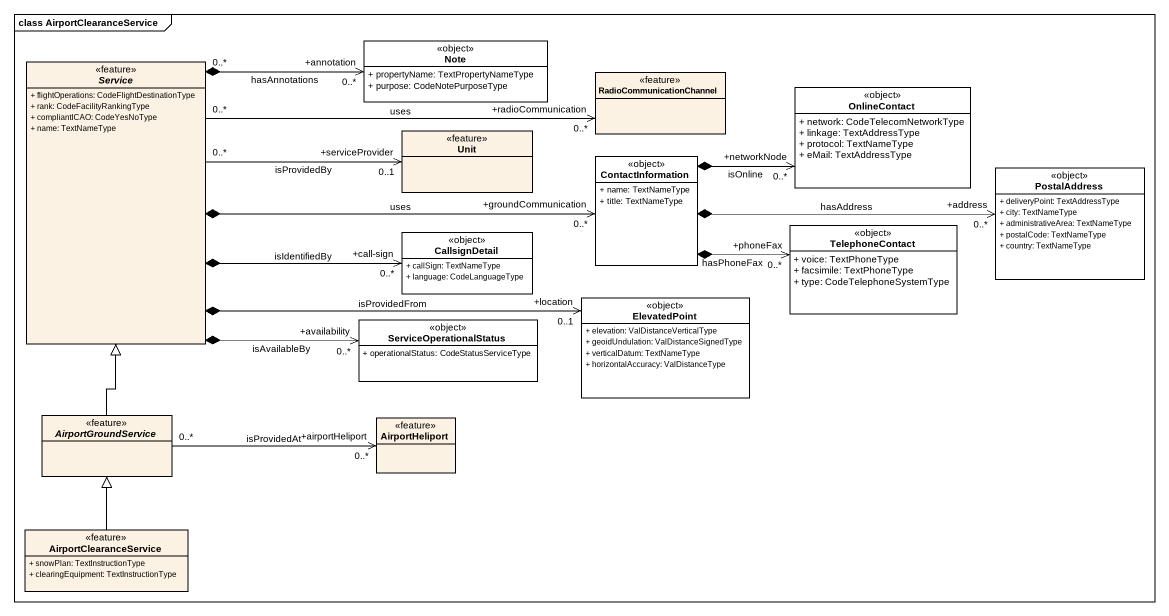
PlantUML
@startuml
mainframe class AirportClearanceService
hide circle
hide empty members
skinparam classAttributeIconSize 0
class "Note" as Note_ <<object>> #FFFFFF {
  + propertyName: TextPropertyNameType
  + purpose: CodeNotePurposeType
}
abstract class Service <<feature>> {
  + flightOperations: CodeFlightDestinationType
  + rank: CodeFacilityRankingType
  + compliantICAO: CodeYesNoType
  + name: TextNameType
}
class RadioCommunicationChannel <<feature>>
class OnlineContact <<object>> #FFFFFF {
  + network: CodeTelecomNetworkType
  + linkage: TextAddressType
  + protocol: TextNameType
  + eMail: TextAddressType
}
class Unit <<feature>>
class ContactInformation <<object>> #FFFFFF {
  + name: TextNameType
  + title: TextNameType
}
class PostalAddress <<object>> #FFFFFF {
  + deliveryPoint: TextAddressType
  + city: TextNameType
  + administrativeArea: TextNameType
  + postalCode: TextNameType
  + country: TextNameType
}
class CallsignDetail <<object>> #FFFFFF {
  + callSign: TextNameType
  + language: CodeLanguageType
}
class TelephoneContact <<object>> #FFFFFF {
  + voice: TextPhoneType
  + facsimile: TextPhoneType
  + type: CodeTelephoneSystemType
}
class ServiceOperationalStatus <<object>> #FFFFFF {
  + operationalStatus: CodeStatusServiceType
}
class ElevatedPoint <<object>> #FFFFFF {
  + elevation: ValDistanceVerticalType
  + geoidUndulation: ValDistanceSignedType
  + verticalDatum: TextNameType
  + horizontalAccuracy: ValDistanceType
}
abstract class AirportGroundService <<feature>>
class AirportHeliport <<feature>>
class AirportClearanceService <<feature>> {
  + snowPlan: TextInstructionType
  + clearingEquipment: TextInstructionType
}
Service "0..*" *-right-> "+annotation\n0..*" Note_ : hasAnnotations
Service "0..*" -right-> "+radioCommunication\n0..*" RadioCommunicationChannel : uses
Service "0..*" -right-> "+serviceProvider\n0..1" Unit : isProvidedBy
Service *-right-> "+groundCommunication\n0..*" ContactInformation : uses
Service *-right-> "+call-sign\n0..*" CallsignDetail : isIdentifiedBy
Service *-right-> "+availability\n0..*" ServiceOperationalStatus : isAvailableBy
Service *-right-> "+location\n0..1" ElevatedPoint : isProvidedFrom
ContactInformation *-right-> "+networkNode\n0..*" OnlineContact : isOnline
ContactInformation *-right-> "+address\n0..*" PostalAddress : hasAddress
ContactInformation *-right-> "+phoneFax\n0..*" TelephoneContact : hasPhoneFax
AirportGroundService -up-|> Service
AirportGroundService "0..*" -right-> "+airportHeliport\n0..*" AirportHeliport : isProvidedAt
AirportClearanceService -up-|> AirportGroundService
@enduml
